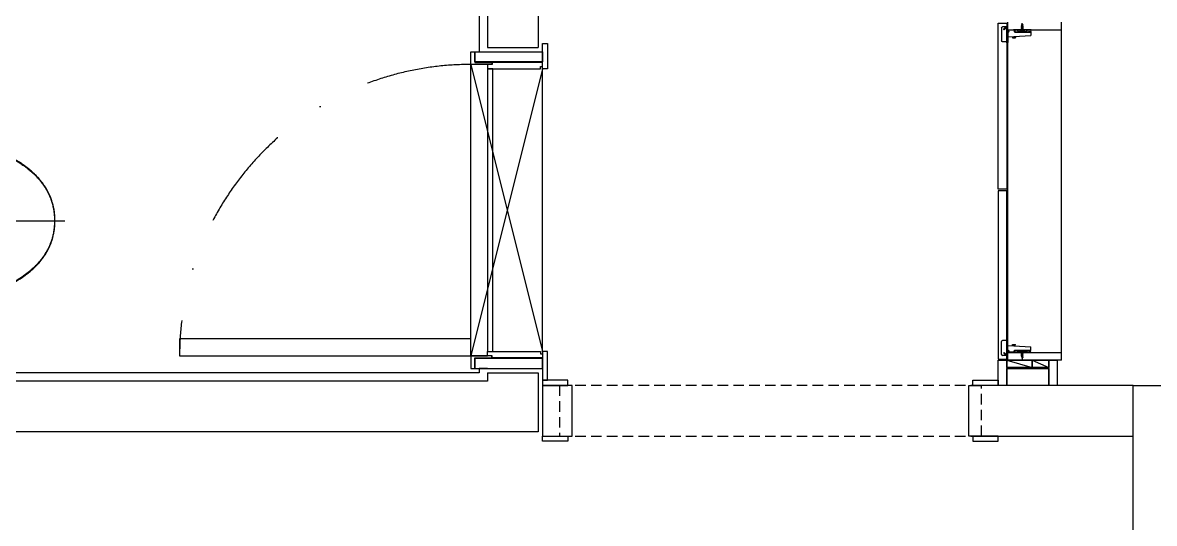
# Model space of a CAD drawing. Header units: millimetres. Extents: x -33000 to 294000, y 0 to 42408.
# Drawn here: x 57304 to 59986, y 13028 to 14214 of the extents above; entities that cross this region are included whole.
import ezdxf

# ---------------------------------------------------------------- set-up
doc = ezdxf.new("R2010")
doc.units = ezdxf.units.MM
doc.header["$LTSCALE"] = 50
for name, pattern in [('( Hidden )', [0.375, 0.25, -0.125]), ('DASHDOT', [22, 20, -1, 0, -1]), ('DASHDOTX2', [2, 1, -0.5, 0, -0.5])]:
    doc.linetypes.add(name, pattern=pattern)
doc.layers.add('arch', color=8, linetype='Continuous')

msp = doc.modelspace()

# ---------------------------------------------------------------- linework, layer by layer
at = {"layer": 'arch'}
for p, q in [((58406.2, 15674.6), (58406.2, 14154.6)), ((58386.2, 15654.6), (58386.2, 14144.6)), ((58526.2, 15064.6), (58526.2, 14154.6)), ((59638.2, 14214.6), (59638.2, 13414.6)), ((59766.2, 13414.6), (59766.2, 14214.6)), ((59616.2, 13819.2), (59616.2, 14212.6)), ((59616.2, 14212.6), (59636.2, 14212.6)), ((59624.2, 14201.6), (59624.2, 14170.6)), ((59636.2, 14203.6), (59626.2, 14203.6)), ((59629.6, 14198.7), (59632.7, 14201.8)), ((59631, 14197.2), (59634.1, 14200.4)), ((59636.2, 14212.6), (59636.2, 13819.2)), ((59636.2, 14165.6), (59636.2, 14203.6)), ((59636.2, 14190.6), (59637.7, 14190.6)), ((59638, 14194.4), (59636.5, 14190.6)), ((59638.2, 14196.6), (59766.2, 14196.6)), ((59638.2, 13432.6), (59638.2, 14196.6)), ((59638.7, 14189.6), (59638.7, 14166.6)), ((59653.8, 14195.6), (59639.9, 14195.6)), ((59655.2, 14196.6), (59652.2, 14196.6)), ((59652.2, 14196.6), (59652.2, 14195.6)), ((59694.2, 14196.6), (59653.2, 14196.6)), ((59653.8, 14195.6), (59653.8, 14193.1)), ((59655.8, 14195.6), (59655.8, 14192.7)), ((59655.8, 14191.1), (59693.6, 14191.1)), ((59656.3, 14192.1), (59688.1, 14192.1)), ((59661.8, 14195.1), (59661.8, 14195.6)), ((59664.3, 14193.1), (59682.1, 14193.1)), ((59668.3, 14195.1), (59668.3, 14194.7)), ((59668.8, 14195.6), (59677.6, 14195.6)), ((59668.8, 14194.2), (59677.6, 14194.2)), ((59670.9, 14195.6), (59671.6, 14196.7)), ((59675.2, 14206.6), (59671.2, 14205.8)), ((59671.2, 14205.8), (59671.6, 14206)), ((59671.6, 14205.4), (59671.2, 14205.8)), ((59675.2, 14204.3), (59671.2, 14203.5)), ((59671.2, 14203.5), (59671.6, 14203.7)), ((59671.6, 14203.1), (59671.2, 14203.5)), ((59675.2, 14201.9), (59671.2, 14201.1)), ((59671.2, 14201.1), (59671.6, 14201.4)), ((59671.6, 14200.7), (59671.2, 14201.1)), ((59675.2, 14199.6), (59671.2, 14198.8)), ((59671.2, 14198.8), (59671.6, 14199.1)), ((59671.6, 14198.4), (59671.2, 14198.8)), ((59671.6, 14206), (59672.2, 14207.9)), ((59674.9, 14207), (59671.6, 14206)), ((59674.9, 14206.3), (59671.6, 14205.4)), ((59671.6, 14205.4), (59671.6, 14203.7)), ((59674.9, 14204.7), (59671.6, 14203.7)), ((59674.9, 14204), (59671.6, 14203.1)), ((59671.6, 14203.1), (59671.6, 14201.4)), ((59674.9, 14202.3), (59671.6, 14201.4)), ((59674.9, 14201.7), (59671.6, 14200.7)), ((59671.6, 14200.7), (59671.6, 14199.1)), ((59674.9, 14200), (59671.6, 14199.1)), ((59674.9, 14199.4), (59671.6, 14198.4)), ((59671.6, 14198.4), (59671.6, 14196.7)), ((59674.9, 14197.7), (59671.6, 14196.7)), ((59675.2, 14197.3), (59671.6, 14196.7)), ((59671.6, 14196.7), (59674.9, 14197)), ((59674.5, 14208.7), (59671.9, 14208.3)), ((59671.9, 14208.3), (59672.2, 14208.5)), ((59672.2, 14207.9), (59671.9, 14208.3)), ((59674.2, 14209.1), (59672.2, 14208.5)), ((59674.2, 14208.5), (59672.2, 14207.9)), ((59672.5, 14208.6), (59673.2, 14210.6)), ((59673.9, 14209), (59673.2, 14210.6)), ((59674.2, 14209.1), (59674.5, 14208.7)), ((59674.5, 14208.7), (59674.2, 14208.5)), ((59674.9, 14207), (59674.2, 14208.5)), ((59674.9, 14207), (59675.2, 14206.6)), ((59675.2, 14206.6), (59674.9, 14206.3)), ((59674.9, 14206.3), (59674.9, 14204.7)), ((59674.9, 14204.7), (59675.2, 14204.3)), ((59675.2, 14204.3), (59674.9, 14204)), ((59674.9, 14204), (59674.9, 14202.3)), ((59674.9, 14202.3), (59675.2, 14201.9)), ((59675.2, 14201.9), (59674.9, 14201.7)), ((59674.9, 14201.7), (59674.9, 14200)), ((59674.9, 14200), (59675.2, 14199.6)), ((59675.2, 14199.6), (59674.9, 14199.4)), ((59674.9, 14199.4), (59674.9, 14197.7)), ((59674.9, 14197.7), (59675.2, 14197.3)), ((59675.2, 14197.3), (59674.9, 14197)), ((59674.9, 14197), (59674.9, 14196.7)), ((59675.5, 14195.6), (59674.9, 14196.7)), ((59678.1, 14195.1), (59678.1, 14194.7)), ((59684.6, 14195.1), (59684.6, 14195.6)), ((59689.3, 14193.5), (59688.8, 14192.7)), ((59689.3, 14193.5), (59691.9, 14193.1)), ((59693.2, 14195.6), (59692.6, 14192.8)), ((59693.6, 14191.1), (59693.6, 14184)), ((59636.2, 14168.6), (59626.2, 14168.6)), ((59636.2, 14165.6), (59637.7, 14165.6)), ((59639.8, 14180), (59638.7, 14180.8)), ((59639.8, 14180), (59693.1, 14183.5)), ((59649.7, 14180.7), (59649.9, 14177.7)), ((59649.8, 14179.7), (59656.7, 14180.1)), ((59649.8, 14178.7), (59656.8, 14179.1)), ((59649.9, 14177.7), (59652.9, 14177.9)), ((59652.9, 14178.4), (59652.9, 14177.9)), ((59652.9, 14178.4), (59653.8, 14178.4)), ((59653.8, 14178.4), (59653.9, 14177.9)), ((59653.9, 14177.9), (59656.9, 14178.1)), ((59656.7, 14181.1), (59656.9, 14178.1)), ((58406.2, 14154.6), (58526.2, 14154.6)), ((58406.2, 14114.6), (58366.2, 14114.6)), ((58366.2, 13424.6), (58366.2, 14114.6)), ((58366.2, 14114.6), (58536.2, 13434.6)), ((58536.2, 14104.6), (58366.2, 13424.6)), ((58406.2, 14104.6), (58406.2, 13434.6)), ((58418.2, 14104.6), (58406.2, 14104.6)), ((58418.2, 13434.6), (58418.2, 14104.6)), ((58536.2, 13434.6), (58536.2, 14104.6)), ((59636.2, 13819.2), (59616.2, 13819.2)), ((59616.2, 13815.2), (59616.2, 13416.6)), ((59636.2, 13815.2), (59616.2, 13815.2)), ((59636.2, 13416.6), (59636.2, 13815.2)), ((59636.2, 13463.6), (59637.7, 13463.6)), ((59636.2, 13463.6), (59636.2, 13425.6)), ((59624.2, 13427.6), (59624.2, 13458.6)), ((59636.2, 13460.6), (59626.2, 13460.6)), ((59636.2, 13438.6), (59637.7, 13438.6)), ((59638, 13434.9), (59636.5, 13438.6)), ((59638.7, 13439.6), (59638.7, 13462.6)), ((59639.8, 13449.2), (59638.7, 13448.5)), ((59639.8, 13449.2), (59693.1, 13445.8)), ((59649.7, 13448.6), (59649.9, 13451.6)), ((59649.8, 13450.6), (59656.8, 13450.1)), ((59649.8, 13449.6), (59656.7, 13449.1)), ((59649.9, 13451.6), (59652.9, 13451.4)), ((59652.9, 13450.9), (59652.9, 13451.4)), ((59652.9, 13450.9), (59653.8, 13450.8)), ((59653.8, 13450.8), (59653.9, 13451.3)), ((59653.9, 13451.3), (59656.9, 13451.1)), ((59655.8, 13438.1), (59693.6, 13438.1)), ((59655.8, 13433.6), (59655.8, 13436.6)), ((59656.3, 13437.1), (59688.1, 13437.1)), ((59656.7, 13448.1), (59656.9, 13451.1)), ((59689.3, 13435.8), (59688.8, 13436.6)), ((59693.6, 13438.2), (59693.6, 13445.3)), ((58366.2, 13424.6), (58406.2, 13424.6)), ((58406.2, 13434.6), (58418.2, 13434.6)), ((59616.2, 13416.6), (59636.2, 13416.6)), ((59636.2, 13414.6), (59616.2, 13414.6)), ((59616.2, 13414.6), (59636.2, 13414.6)), ((59616.2, 13354.6), (59616.2, 13414.6)), ((59636.2, 13425.6), (59626.2, 13425.6)), ((59629.6, 13430.6), (59632.7, 13427.5)), ((59631, 13432), (59634.1, 13428.9)), ((59636.2, 13396.6), (59636.2, 13414.6)), ((59636.2, 13414.6), (59696.8, 13414.6)), ((59636.2, 13414.6), (59696.8, 13396.6)), ((59636.2, 13414.6), (59636.2, 13354.6)), ((59638.2, 13432.6), (59766.2, 13432.6)), ((59766.2, 13414.6), (59638.2, 13414.6)), ((59653.8, 13433.6), (59639.9, 13433.6)), ((59652.2, 13432.6), (59652.2, 13433.6)), ((59655.2, 13432.6), (59652.2, 13432.6)), ((59694.2, 13432.6), (59653.2, 13432.6)), ((59653.8, 13433.6), (59653.8, 13436.1)), ((59661.8, 13434.1), (59661.8, 13433.6)), ((59664.3, 13436.1), (59682.1, 13436.1)), ((59668.3, 13434.1), (59668.3, 13434.5)), ((59668.8, 13435), (59677.6, 13435)), ((59668.8, 13433.6), (59677.6, 13433.6)), ((59670.9, 13433.6), (59671.6, 13432.6)), ((59671.6, 13430.9), (59671.2, 13430.5)), ((59671.2, 13430.5), (59671.6, 13430.2)), ((59675.2, 13429.7), (59671.2, 13430.5)), ((59671.6, 13428.6), (59671.2, 13428.2)), ((59671.2, 13428.2), (59671.6, 13427.9)), ((59675.2, 13427.3), (59671.2, 13428.2)), ((59671.6, 13426.2), (59671.2, 13425.8)), ((59671.2, 13425.8), (59671.6, 13425.5)), ((59675.2, 13425), (59671.2, 13425.8)), ((59671.6, 13423.9), (59671.2, 13423.5)), ((59671.2, 13423.5), (59671.6, 13423.2)), ((59675.2, 13422.7), (59671.2, 13423.5)), ((59674.9, 13431.6), (59671.6, 13432.6)), ((59671.6, 13430.9), (59671.6, 13432.6)), ((59671.6, 13432.6), (59674.9, 13432.3)), ((59675.2, 13432), (59671.6, 13432.6)), ((59674.9, 13429.9), (59671.6, 13430.9)), ((59674.9, 13429.2), (59671.6, 13430.2)), ((59671.6, 13428.6), (59671.6, 13430.2)), ((59674.9, 13427.6), (59671.6, 13428.6)), ((59674.9, 13426.9), (59671.6, 13427.9)), ((59671.6, 13426.2), (59671.6, 13427.9)), ((59674.9, 13425.2), (59671.6, 13426.2)), ((59674.9, 13424.6), (59671.6, 13425.5)), ((59671.6, 13423.9), (59671.6, 13425.5)), ((59674.9, 13422.9), (59671.6, 13423.9)), ((59674.9, 13422.3), (59671.6, 13423.2)), ((59671.6, 13423.2), (59672.2, 13421.4)), ((59672.2, 13421.4), (59671.9, 13421)), ((59671.9, 13421), (59672.2, 13420.7)), ((59674.5, 13420.6), (59671.9, 13421)), ((59674.2, 13420.8), (59672.2, 13421.4)), ((59674.2, 13420.2), (59672.2, 13420.7)), ((59672.5, 13420.7), (59673.2, 13418.6)), ((59673.9, 13420.2), (59673.2, 13418.6)), ((59674.9, 13422.3), (59674.2, 13420.8)), ((59674.5, 13420.6), (59674.2, 13420.8)), ((59674.2, 13420.2), (59674.5, 13420.6)), ((59675.5, 13433.6), (59674.9, 13432.6)), ((59674.9, 13432.3), (59674.9, 13432.6)), ((59675.2, 13432), (59674.9, 13432.3)), ((59674.9, 13431.6), (59675.2, 13432)), ((59674.9, 13429.9), (59674.9, 13431.6)), ((59675.2, 13429.7), (59674.9, 13429.9)), ((59674.9, 13429.2), (59675.2, 13429.7)), ((59674.9, 13427.6), (59674.9, 13429.2)), ((59675.2, 13427.3), (59674.9, 13427.6)), ((59674.9, 13426.9), (59675.2, 13427.3)), ((59674.9, 13425.2), (59674.9, 13426.9)), ((59675.2, 13425), (59674.9, 13425.2)), ((59674.9, 13424.6), (59675.2, 13425)), ((59674.9, 13422.9), (59674.9, 13424.6)), ((59675.2, 13422.7), (59674.9, 13422.9)), ((59674.9, 13422.3), (59675.2, 13422.7)), ((59678.1, 13434.1), (59678.1, 13434.5)), ((59684.6, 13434.1), (59684.6, 13433.6)), ((59689.3, 13435.8), (59691.9, 13436.2)), ((59693.2, 13433.6), (59692.6, 13436.4)), ((59696.8, 13414.6), (59696.8, 13396.6)), ((59696.8, 13396.6), (59696.8, 13414.6)), ((59696.8, 13414.6), (59736.2, 13414.6)), ((59696.8, 13414.6), (59736.2, 13396.6)), ((59736.2, 13354.6), (59736.2, 13414.6)), ((59736.2, 13414.6), (59756.2, 13414.6)), ((59736.2, 13414.6), (59736.2, 13396.6)), ((59756.2, 13414.6), (59756.2, 13354.6)), ((58386.2, 13384.6), (56666.2, 13384.6)), ((58386.2, 13394.6), (58386.2, 13384.6)), ((58406.2, 13394.6), (58386.2, 13394.6)), ((58406.2, 13384.6), (58406.2, 13364.6)), ((58406.2, 13384.6), (58526.2, 13384.6)), ((58526.2, 13384.6), (58526.2, 13244.6)), ((59696.8, 13396.6), (59636.2, 13396.6)), ((59636.2, 13354.6), (59636.2, 13394.6)), ((59636.2, 13394.6), (59736.2, 13394.6)), ((59736.2, 13396.6), (59696.8, 13396.6)), ((59736.2, 13394.6), (59736.2, 13354.6)), ((58406.2, 13364.6), (56646.2, 13364.6)), ((58536.2, 13366.6), (58536.2, 13354.6)), ((58596.2, 13366.6), (58536.2, 13366.6)), ((58596.2, 13354.6), (58596.2, 13366.6)), ((59556.2, 13354.6), (59556.2, 13366.6)), ((59556.2, 13366.6), (59616.2, 13366.6)), ((59616.2, 13366.6), (59616.2, 13354.6)), ((59736.2, 13354.6), (59736.2, 13372.6)), ((58576.2, 13354.6), (58536.2, 13354.6)), ((58536.2, 13354.6), (58536.2, 13234.6)), ((58536.2, 13354.6), (58596.2, 13354.6)), ((58606.2, 13354.6), (58576.2, 13354.6)), ((58606.2, 13234.6), (58606.2, 13354.6)), ((59546.2, 13234.6), (59546.2, 13354.6)), ((59546.2, 13354.6), (59576.2, 13354.6)), ((59616.2, 13354.6), (59556.2, 13354.6)), ((59936.2, 13354.6), (59576.2, 13354.6)), ((59636.2, 13354.6), (59616.2, 13354.6)), ((59736.2, 13354.6), (59636.2, 13354.6)), ((59756.2, 13354.6), (59736.2, 13354.6)), ((59936.2, 13234.6), (59936.2, 13354.6)), ((59936.2, 13354.6), (60076.2, 13354.6)), ((59936.2, 9634.6), (59936.2, 13354.6)), ((58526.2, 13244.6), (56026.2, 13244.6)), ((58536.2, 13234.6), (58576.2, 13234.6)), ((58536.2, 13222.6), (58536.2, 13234.6)), ((58536.2, 13234.6), (58596.2, 13234.6)), ((58596.2, 13222.6), (58536.2, 13222.6)), ((58576.2, 13234.6), (58606.2, 13234.6)), ((58596.2, 13234.6), (58596.2, 13222.6)), ((59576.2, 13234.6), (59546.2, 13234.6)), ((59616.2, 13234.6), (59556.2, 13234.6)), ((59556.2, 13234.6), (59556.2, 13222.6)), ((59556.2, 13222.6), (59616.2, 13222.6)), ((59576.2, 13234.6), (59936.2, 13234.6)), ((59616.2, 13222.6), (59616.2, 13234.6))]:
    msp.add_line(p, q, dxfattribs=at)
at = {"layer": 'arch', "linetype": 'Continuous'}
for p, q in [((59653.2, 14195.6), (59652.2, 14196.6)), ((59652.8, 14195.6), (59652.2, 14196.2)), ((59652.3, 14195.6), (59652.2, 14195.7)), ((59653.7, 14195.6), (59652.7, 14196.6)), ((59654.1, 14195.6), (59653.1, 14196.6)), ((59654.6, 14195.6), (59653.6, 14196.6)), ((59655, 14195.6), (59654, 14196.6)), ((59655.4, 14195.6), (59654.4, 14196.6)), ((59655.9, 14195.6), (59654.9, 14196.6)), ((59656.3, 14195.6), (59655.3, 14196.6)), ((59656.8, 14195.6), (59655.8, 14196.6)), ((59657.2, 14195.6), (59656.2, 14196.6)), ((59657.7, 14195.6), (59656.7, 14196.6)), ((59658.1, 14195.6), (59657.1, 14196.6)), ((59658.6, 14195.6), (59657.6, 14196.6)), ((59659, 14195.6), (59658, 14196.6)), ((59659.5, 14195.6), (59658.5, 14196.6)), ((59659.9, 14195.6), (59658.9, 14196.6)), ((59660.4, 14195.6), (59659.4, 14196.6)), ((59660.8, 14195.6), (59659.8, 14196.6)), ((59661.3, 14195.6), (59660.3, 14196.6)), ((59661.7, 14195.6), (59660.7, 14196.6)), ((59662.2, 14195.6), (59661.2, 14196.6)), ((59662.6, 14195.6), (59661.6, 14196.6)), ((59663.1, 14195.6), (59662.1, 14196.6)), ((59663.5, 14195.6), (59662.5, 14196.6)), ((59664, 14195.6), (59663, 14196.6)), ((59664.4, 14195.6), (59663.4, 14196.6)), ((59664.9, 14195.6), (59663.9, 14196.6)), ((59665.3, 14195.6), (59664.3, 14196.6)), ((59665.8, 14195.6), (59664.8, 14196.6)), ((59666.2, 14195.6), (59665.2, 14196.6)), ((59666.7, 14195.6), (59665.7, 14196.6)), ((59667.1, 14195.6), (59666.1, 14196.6)), ((59667.6, 14195.6), (59666.6, 14196.6)), ((59668, 14195.6), (59667, 14196.6)), ((59668.5, 14195.6), (59667.5, 14196.6)), ((59668.9, 14195.6), (59667.9, 14196.6)), ((59669.4, 14195.6), (59668.4, 14196.6)), ((59669.8, 14195.6), (59668.8, 14196.6)), ((59670.3, 14195.6), (59669.3, 14196.6)), ((59670.7, 14195.6), (59669.7, 14196.6)), ((59671.2, 14195.6), (59670.2, 14196.6)), ((59671.6, 14195.6), (59670.6, 14196.6)), ((59672.1, 14195.6), (59671.1, 14196.6)), ((59672.5, 14195.6), (59671.5, 14196.6)), ((59673, 14195.6), (59672, 14196.6)), ((59673.2, 14195.8), (59672.4, 14196.6)), ((59673.2, 14196.3), (59672.9, 14196.6)), ((59673.9, 14195.6), (59673.2, 14196.3)), ((59673.4, 14195.6), (59673.2, 14195.8)), ((59674.3, 14195.6), (59673.3, 14196.6)), ((59674.8, 14195.6), (59673.8, 14196.6)), ((59675.2, 14195.6), (59674.2, 14196.6)), ((59675.7, 14195.6), (59674.7, 14196.6)), ((59676.1, 14195.6), (59675.1, 14196.6)), ((59676.6, 14195.6), (59675.6, 14196.6)), ((59677, 14195.6), (59676, 14196.6)), ((59677.5, 14195.6), (59676.5, 14196.6)), ((59677.9, 14195.6), (59676.9, 14196.6)), ((59678.3, 14195.6), (59677.3, 14196.6)), ((59678.8, 14195.6), (59677.8, 14196.6)), ((59679.2, 14195.6), (59678.2, 14196.6)), ((59679.7, 14195.6), (59678.7, 14196.6)), ((59680.1, 14195.6), (59679.1, 14196.6)), ((59680.6, 14195.6), (59679.6, 14196.6)), ((59681, 14195.6), (59680, 14196.6)), ((59681.5, 14195.6), (59680.5, 14196.6)), ((59681.9, 14195.6), (59680.9, 14196.6)), ((59682.4, 14195.6), (59681.4, 14196.6)), ((59682.8, 14195.6), (59681.8, 14196.6)), ((59683.3, 14195.6), (59682.3, 14196.6)), ((59683.7, 14195.6), (59682.7, 14196.6)), ((59684.2, 14195.6), (59683.2, 14196.6)), ((59684.6, 14195.6), (59683.6, 14196.6)), ((59685.1, 14195.6), (59684.1, 14196.6)), ((59685.5, 14195.6), (59684.5, 14196.6)), ((59686, 14195.6), (59685, 14196.6)), ((59686.4, 14195.6), (59685.4, 14196.6)), ((59686.9, 14195.6), (59685.9, 14196.6)), ((59687.3, 14195.6), (59686.3, 14196.6)), ((59687.8, 14195.6), (59686.8, 14196.6)), ((59688.2, 14195.6), (59687.2, 14196.6)), ((59688.7, 14195.6), (59687.7, 14196.6)), ((59689.1, 14195.6), (59688.1, 14196.6)), ((59689.6, 14195.6), (59688.6, 14196.6)), ((59690, 14195.6), (59689, 14196.6)), ((59690.5, 14195.6), (59689.5, 14196.6)), ((59690.9, 14195.6), (59689.9, 14196.6)), ((59691.4, 14195.6), (59690.4, 14196.6)), ((59691.8, 14195.6), (59690.8, 14196.6)), ((59692.3, 14195.6), (59691.3, 14196.6)), ((59692.7, 14195.6), (59691.7, 14196.6)), ((59693.2, 14195.6), (59692.2, 14196.6)), ((59693.6, 14195.6), (59692.6, 14196.6)), ((59694, 14195.7), (59693.1, 14196.6)), ((59694.2, 14196), (59693.5, 14196.6)), ((59694.2, 14196.4), (59694, 14196.6)), ((59652.2, 13433.3), (59652.5, 13433.6)), ((59652.2, 13432.9), (59652.9, 13433.6)), ((59652.4, 13432.6), (59653.4, 13433.6)), ((59652.8, 13432.6), (59653.8, 13433.6)), ((59653.3, 13432.6), (59654.3, 13433.6)), ((59653.7, 13432.6), (59654.7, 13433.6)), ((59654.2, 13432.6), (59655.2, 13433.6)), ((59654.6, 13432.6), (59655.6, 13433.6)), ((59655.1, 13432.6), (59656.1, 13433.6)), ((59655.5, 13432.6), (59656.5, 13433.6)), ((59656, 13432.6), (59657, 13433.6)), ((59656.4, 13432.6), (59657.4, 13433.6)), ((59656.9, 13432.6), (59657.9, 13433.6)), ((59657.3, 13432.6), (59658.3, 13433.6)), ((59657.8, 13432.6), (59658.8, 13433.6)), ((59658.2, 13432.6), (59659.2, 13433.6)), ((59658.7, 13432.6), (59659.7, 13433.6)), ((59659.1, 13432.6), (59660.1, 13433.6)), ((59659.6, 13432.6), (59660.6, 13433.6)), ((59660, 13432.6), (59661, 13433.6)), ((59660.5, 13432.6), (59661.5, 13433.6)), ((59660.9, 13432.6), (59661.9, 13433.6)), ((59661.4, 13432.6), (59662.4, 13433.6)), ((59661.8, 13432.6), (59662.8, 13433.6)), ((59662.3, 13432.6), (59663.3, 13433.6)), ((59662.7, 13432.6), (59663.7, 13433.6)), ((59663.2, 13432.6), (59664.2, 13433.6)), ((59663.6, 13432.6), (59664.6, 13433.6)), ((59664.1, 13432.6), (59665.1, 13433.6)), ((59664.5, 13432.6), (59665.5, 13433.6)), ((59665, 13432.6), (59666, 13433.6)), ((59665.4, 13432.6), (59666.4, 13433.6)), ((59665.9, 13432.6), (59666.9, 13433.6)), ((59666.3, 13432.6), (59667.3, 13433.6)), ((59666.8, 13432.6), (59667.8, 13433.6)), ((59667.2, 13432.6), (59668.2, 13433.6)), ((59667.7, 13432.6), (59668.7, 13433.6)), ((59668.1, 13432.6), (59669.1, 13433.6)), ((59668.6, 13432.6), (59669.6, 13433.6)), ((59669, 13432.6), (59670, 13433.6)), ((59669.5, 13432.6), (59670.5, 13433.6)), ((59669.9, 13432.6), (59670.9, 13433.6)), ((59670.4, 13432.6), (59671.4, 13433.6)), ((59670.8, 13432.6), (59671.8, 13433.6)), ((59671.3, 13432.6), (59672.3, 13433.6)), ((59671.7, 13432.6), (59672.7, 13433.6)), ((59672.2, 13432.6), (59673.2, 13433.6)), ((59672.6, 13432.6), (59673.2, 13433.2)), ((59673, 13432.6), (59673.2, 13432.8)), ((59673.2, 13433.2), (59673.6, 13433.6)), ((59673.2, 13432.8), (59674, 13433.6)), ((59673.5, 13432.6), (59674.5, 13433.6)), ((59673.9, 13432.6), (59674.9, 13433.6)), ((59674.4, 13432.6), (59675.4, 13433.6)), ((59674.8, 13432.6), (59675.8, 13433.6)), ((59675.3, 13432.6), (59676.3, 13433.6)), ((59675.7, 13432.6), (59676.7, 13433.6)), ((59676.2, 13432.6), (59677.2, 13433.6)), ((59676.6, 13432.6), (59677.6, 13433.6)), ((59677.1, 13432.6), (59678.1, 13433.6)), ((59677.5, 13432.6), (59678.5, 13433.6)), ((59678, 13432.6), (59679, 13433.6)), ((59678.4, 13432.6), (59679.4, 13433.6)), ((59678.9, 13432.6), (59679.9, 13433.6)), ((59679.3, 13432.6), (59680.3, 13433.6)), ((59679.8, 13432.6), (59680.8, 13433.6)), ((59680.2, 13432.6), (59681.2, 13433.6)), ((59680.7, 13432.6), (59681.7, 13433.6)), ((59681.1, 13432.6), (59682.1, 13433.6)), ((59681.6, 13432.6), (59682.6, 13433.6)), ((59682, 13432.6), (59683, 13433.6)), ((59682.5, 13432.6), (59683.5, 13433.6)), ((59682.9, 13432.6), (59683.9, 13433.6)), ((59683.4, 13432.6), (59684.4, 13433.6)), ((59683.8, 13432.6), (59684.8, 13433.6)), ((59684.3, 13432.6), (59685.3, 13433.6)), ((59684.7, 13432.6), (59685.7, 13433.6)), ((59685.2, 13432.6), (59686.2, 13433.6)), ((59685.6, 13432.6), (59686.6, 13433.6)), ((59686.1, 13432.6), (59687.1, 13433.6)), ((59686.5, 13432.6), (59687.5, 13433.6)), ((59687, 13432.6), (59688, 13433.6)), ((59687.4, 13432.6), (59688.4, 13433.6)), ((59687.9, 13432.6), (59688.9, 13433.6)), ((59688.3, 13432.6), (59689.3, 13433.6)), ((59688.8, 13432.6), (59689.8, 13433.6)), ((59689.2, 13432.6), (59690.2, 13433.6)), ((59689.7, 13432.6), (59690.7, 13433.6)), ((59690.1, 13432.6), (59691.1, 13433.6)), ((59690.6, 13432.6), (59691.6, 13433.6)), ((59691, 13432.6), (59692, 13433.6)), ((59691.5, 13432.6), (59692.5, 13433.6)), ((59691.9, 13432.6), (59692.9, 13433.6)), ((59692.4, 13432.6), (59693.4, 13433.6)), ((59692.8, 13432.6), (59693.8, 13433.6)), ((59693.3, 13432.6), (59694.1, 13433.5)), ((59693.7, 13432.6), (59694.2, 13433.1)), ((59694.2, 13432.6), (59694.2, 13432.7))]:
    msp.add_line(p, q, dxfattribs=at)
at = {"layer": 'arch', "lineweight": 0}
for p, q in [((59652.2, 14195.6), (59693.7, 14195.6)), ((59694.2, 14196.1), (59694.2, 14196.6)), ((59652.2, 13433.6), (59693.7, 13433.6)), ((59694.2, 13433.1), (59694.2, 13432.6))]:
    msp.add_line(p, q, dxfattribs=at)
at = {"layer": 'arch', "ltscale": 0.2}
for p, q in [((59673.2, 14192.6), (59673.2, 14212.7)), ((59673.2, 13436.7), (59673.2, 13416.6))]:
    msp.add_line(p, q, dxfattribs=at)
at = {"layer": 'arch', "linetype": 'Continuous', "ltscale": 4}
for p, q in [((58536.2, 14104.6), (58536.2, 14164.6)), ((58536.2, 14164.6), (58548.2, 14164.6)), ((58548.2, 14164.6), (58548.2, 14104.6)), ((58366.2, 14144.6), (58376.2, 14144.6)), ((58366.2, 14114.6), (58366.2, 14144.6)), ((58376.2, 14144.6), (58376.2, 14119.6)), ((58376.2, 14120.6), (58376.2, 14144.6)), ((58376.2, 14144.6), (58536.2, 14144.6)), ((58536.2, 14144.6), (58536.2, 14120.6)), ((58416.2, 14114.6), (58366.2, 14114.6)), ((58536.2, 14120.6), (58376.2, 14120.6)), ((58376.2, 14119.6), (58416.2, 14119.6)), ((58406.2, 14114.6), (58406.2, 14104.6)), ((58417.2, 14114.6), (58406.2, 14114.6)), ((58416.2, 14119.6), (58416.2, 14114.6)), ((58536.2, 14119.6), (58417.2, 14119.6)), ((58417.2, 14119.6), (58417.2, 14114.6)), ((58531.2, 14104.6), (58531.2, 14109.6)), ((58531.2, 14109.6), (58536.2, 14109.6)), ((58536.2, 14109.6), (58536.2, 14119.6)), ((58406.2, 14104.6), (58531.2, 14104.6)), ((58548.2, 14104.6), (58536.2, 14104.6)), ((58366.2, 13464.6), (57676.2, 13464.6)), ((57676.2, 13464.6), (57676.2, 13424.6)), ((58366.2, 13424.6), (58366.2, 13464.6)), ((57676.2, 13424.6), (58366.2, 13424.6)), ((58416.2, 13424.6), (58366.2, 13424.6)), ((58366.2, 13424.6), (58366.2, 13394.6)), ((58376.2, 13394.6), (58376.2, 13419.6)), ((58376.2, 13419.6), (58416.2, 13419.6)), ((58536.2, 13418.6), (58376.2, 13418.6)), ((58376.2, 13418.6), (58376.2, 13394.6)), ((58406.2, 13424.6), (58406.2, 13434.6)), ((58406.2, 13434.6), (58531.2, 13434.6)), ((58417.2, 13424.6), (58406.2, 13424.6)), ((58416.2, 13419.6), (58416.2, 13424.6)), ((58417.2, 13419.6), (58417.2, 13424.6)), ((58536.2, 13419.6), (58417.2, 13419.6)), ((58531.2, 13434.6), (58531.2, 13429.6)), ((58531.2, 13429.6), (58536.2, 13429.6)), ((58548.2, 13434.6), (58536.2, 13434.6)), ((58536.2, 13434.6), (58536.2, 13366.6)), ((58536.2, 13429.6), (58536.2, 13419.6)), ((58536.2, 13394.6), (58536.2, 13418.6)), ((58548.2, 13366.6), (58548.2, 13434.6)), ((58366.2, 13394.6), (58376.2, 13394.6)), ((58376.2, 13394.6), (58536.2, 13394.6)), ((58536.2, 13366.6), (58548.2, 13366.6))]:
    msp.add_line(p, q, dxfattribs=at)
at = {"layer": 'arch', "linetype": 'DASHDOT'}
msp.add_line((56676.2, 13744.6), (57404.3, 13744.6), dxfattribs=at)
at = {"layer": 'arch', "linetype": '( Hidden )', "ltscale": 2}
for p, q in [((59576.2, 13354.6), (58576.2, 13354.6)), ((58576.2, 13354.6), (58576.2, 13234.6)), ((59576.2, 13234.6), (59576.2, 13354.6)), ((58576.2, 13234.6), (59576.2, 13234.6))]:
    msp.add_line(p, q, dxfattribs=at)
at = {"layer": 'arch', "linetype": 'DASHDOTX2', "ltscale": 5}
msp.add_arc((58366.2, 13424.6), 690, 90, 180, dxfattribs=at)
at = {"layer": 'arch', "extrusion": (0, 0, -1)}
for centre, major_axis, start_param, end_param in [((59626.2, 14201.6, 0), (1.41, 1.41), 3.926991, 5.497787), ((59630.3, 14198, 0), (0.707, 0.707), 1.570796, 4.712389), ((59633.4, 14201.1, 0), (0.707, 0.707), 4.712389, 7.853982), ((59637.7, 14189.6, 0), (0.707, 0.707), 5.497787, 7.068583), ((59639.9, 14193.6, 0), (1.41, 1.41), 4.319071, 5.497787), ((59640.4, 14192.8, 0), (1.06, -1.06), 3.926991, 10.210176), ((59640.4, 14192.8, 0), (0.354, -0.354), 3.926991, 10.210176), ((59655.8, 14193.1, 0), (1.41, -1.41), 0.785398, 2.356194), ((59656.3, 14192.7, 0), (0.382, -0.382), 0.785398, 2.356194), ((59664.2, 14195.6, 0), (1.75, 1.75), 2.329331, 3.73254), ((59668.8, 14195.1, 0), (0.354, -0.354), 2.356194, 3.926991), ((59668.8, 14194.7, 0), (0.354, -0.354), 0.785398, 2.356194), ((59673.2, 14207.1, 0), (9.53, 9.53), 2.054959, 2.65743), ((59677.6, 14195.1, 0), (0.354, 0.354), 5.497787, 7.068583), ((59677.6, 14194.7, 0), (0.354, 0.354), 0.785398, 2.356194), ((59682.2, 14195.6, 0), (1.75, -1.75), -0.590947, 0.812262), ((59687.9, 14193.1, 0), (0.707, 0.707), 1.264126, 2.150912), ((59691.6, 14191.1, 0), (1.41, -1.41), 4.095624, 5.497787), ((59626.2, 14170.6, 0), (1.41, -1.41), 0.785398, 2.356194), ((59637.7, 14166.6, 0), (0.707, -0.707), -0.785398, 0.785398), ((59693.1, 14184, 0), (0.354, 0.354), 0.785398, 2.291943)]:
    msp.add_ellipse(centre, major_axis=major_axis, ratio=1, start_param=start_param, end_param=end_param, dxfattribs=at)
at = {"layer": 'arch', "lineweight": 0, "extrusion": (0, 0, -1)}
msp.add_ellipse((59693.7, 14196.1, 0), major_axis=(0.354, -0.354), ratio=1, start_param=-0.785398, end_param=0.785398, dxfattribs=at)
at = {"layer": 'arch', "linetype": 'Continuous', "extrusion": (0, 0, -1)}
msp.add_ellipse((57379.8, 13744.6, 0), major_axis=(-1, 0), ratio=0.000004, start_param=2.932153, end_param=4.694936, dxfattribs=at)
at = {"layer": 'arch'}
for centre, major_axis, start_param, end_param in [((59637.7, 13462.6, 0), (0.707, 0.707), -0.785398, 0.785398), ((59626.2, 13458.6, 0), (1.41, 1.41), 0.785398, 2.356194), ((59637.7, 13439.6, 0), (0.707, -0.707), 5.497787, 7.068583), ((59640.4, 13436.4, 0), (1.06, 1.06), 3.926991, 10.210176), ((59640.4, 13436.4, 0), (0.354, 0.354), 3.926991, 10.210176), ((59655.8, 13436.1, 0), (1.41, 1.41), 0.785398, 2.356194), ((59656.3, 13436.6, 0), (0.382, 0.382), 0.785398, 2.356194), ((59687.9, 13436.2, 0), (0.707, -0.707), 1.264126, 2.150912), ((59691.6, 13438.2, 0), (1.41, 1.41), 4.095624, 5.497787), ((59693.1, 13445.3, 0), (0.354, -0.354), 0.785398, 2.291943), ((59626.2, 13427.6, 0), (1.41, -1.41), 3.926991, 5.497787), ((59630.3, 13431.3, 0), (0.707, -0.707), 1.570796, 4.712389), ((59633.4, 13428.2, 0), (0.707, -0.707), 4.712389, 7.853982), ((59639.9, 13435.6, 0), (1.41, -1.41), 4.319071, 5.497787), ((59664.2, 13433.7, 0), (1.75, -1.75), 2.329331, 3.73254), ((59668.8, 13434.5, 0), (0.354, 0.354), 0.785398, 2.356194), ((59668.8, 13434.1, 0), (0.354, 0.354), 2.356194, 3.926991), ((59673.2, 13422.2, 0), (9.53, -9.53), 2.054959, 2.65743), ((59677.6, 13434.5, 0), (0.354, -0.354), 0.785398, 2.356194), ((59677.6, 13434.1, 0), (0.354, -0.354), 5.497787, 7.068583), ((59682.2, 13433.7, 0), (1.75, 1.75), -0.590947, 0.812262)]:
    msp.add_ellipse(centre, major_axis=major_axis, ratio=1, start_param=start_param, end_param=end_param, dxfattribs=at)
at = {"layer": 'arch', "lineweight": 0}
msp.add_ellipse((59693.7, 13433.1, 0), major_axis=(0.354, 0.354), ratio=1, start_param=-0.785398, end_param=0.785398, dxfattribs=at)
at = {"layer": 'arch', "linetype": 'Continuous'}
for points, knots in [([(57136.5, 13934.2, 0), (57150.5, 13932, 0), (57164.3, 13929.6, 0), (57181.5, 13925.9, 0), (57185, 13925.2, 0), (57191.8, 13923.6, 0), (57195.3, 13922.7, 0), (57202.1, 13921, 0), (57205.5, 13920.1, 0), (57209.7, 13919, 0), (57211, 13918.6, 0), (57212.3, 13918.2, 0), (57213.1, 13918, 0), (57213.6, 13917.9, 0), (57215.7, 13917.3, 0), (57217.4, 13916.8, 0), (57225.8, 13914.2, 0), (57232.5, 13912, 0), (57242.4, 13908.4, 0), (57245.7, 13907.2, 0), (57252.2, 13904.6, 0), (57255.4, 13903.3, 0), (57261.9, 13900.5, 0), (57265.1, 13899, 0), (57271.4, 13896, 0), (57274.5, 13894.5, 0), (57280.8, 13891.2, 0), (57283.9, 13889.5, 0), (57287.3, 13887.5, 0), (57287.7, 13887.3, 0), (57288.5, 13886.9, 0), (57289.6, 13886.2, 0), (57292.3, 13884.6, 0), (57294.5, 13883.2, 0), (57299, 13880.4, 0), (57301.9, 13878.5, 0), (57307.7, 13874.5, 0), (57310.6, 13872.4, 0), (57316.1, 13868.1, 0), (57318.9, 13865.9, 0), (57324.3, 13861.4, 0), (57326.9, 13859, 0), (57329.8, 13856.3, 0), (57330.2, 13856, 0), (57330.8, 13855.4, 0), (57331.1, 13855.1, 0), (57332.1, 13854.2, 0), (57332.7, 13853.6, 0), (57334.6, 13851.7, 0), (57335.8, 13850.5, 0), (57339.5, 13846.6, 0), (57341.9, 13844, 0), (57344.8, 13840.6, 0), (57345.5, 13839.8, 0), (57346.2, 13838.9, 0), (57346.5, 13838.6, 0), (57346.6, 13838.4, 0), (57347, 13837.9, 0), (57348.4, 13836.2, 0), (57350.8, 13833, 0), (57353.9, 13828.8, 0), (57355.8, 13825.9, 0), (57357.7, 13822.9, 0), (57359.6, 13819.9, 0), (57362.2, 13815.4, 0), (57364.6, 13810.8, 0), (57366.1, 13807.6, 0), (57367.6, 13804.4, 0), (57369, 13801.2, 0), (57370.3, 13797.9, 0), (57371, 13795.8, 0), (57371.2, 13795.4, 0), (57371.4, 13794.8, 0), (57371.5, 13794.6, 0), (57371.6, 13794.1, 0), (57372, 13793.1, 0), (57372.4, 13792.1, 0), (57373.2, 13789.5, 0), (57373.7, 13787.8, 0), (57374.7, 13784.5, 0), (57375.1, 13782.8, 0), (57376, 13779.4, 0), (57376.7, 13776, 0), (57377.7, 13770.8, 0), (57378.2, 13767.4, 0), (57378.7, 13763.9, 0), (57379.1, 13760.4, 0), (57379.5, 13755.2, 0), (57379.8, 13749.9, 0), (57379.8, 13746.4, 0), (57379.8, 13744.6, 0)], [0, 0, 0, 0, 0.125, 0.125, 0.15625, 0.15625, 0.1875, 0.1875, 0.21875, 0.21875, 0.226563, 0.230469, 0.230469, 0.234375, 0.234375, 0.25, 0.25, 0.3125, 0.3125, 0.34375, 0.34375, 0.375, 0.375, 0.40625, 0.40625, 0.4375, 0.4375, 0.46875, 0.46875, 0.472656, 0.472656, 0.476563, 0.484375, 0.5, 0.5, 0.53125, 0.53125, 0.5625, 0.5625, 0.59375, 0.59375, 0.625, 0.625, 0.628906, 0.628906, 0.632813, 0.632813, 0.640625, 0.640625, 0.65625, 0.65625, 0.6875, 0.6875, 0.695313, 0.697266, 0.697266, 0.699219, 0.699219, 0.703125, 0.71875, 0.734375, 0.75, 0.75, 0.765625, 0.78125, 0.796875, 0.8125, 0.8125, 0.828125, 0.84375, 0.84375, 0.847656, 0.847656, 0.849609, 0.849609, 0.851563, 0.859375, 0.859375, 0.875, 0.875, 0.890625, 0.890625, 0.90625, 0.921875, 0.9375, 0.9375, 0.953125, 0.96875, 0.984375, 1, 1, 1, 1]), ([(57380.8, 13744.6, 0), (57380.8, 13746.4, 0), (57380.8, 13749.9, 0), (57380.5, 13755.2, 0), (57380.1, 13760.5, 0), (57379.7, 13764, 0), (57379.2, 13767.4, 0), (57378.7, 13770.9, 0), (57377.7, 13776.1, 0), (57376.9, 13779.5, 0), (57376.1, 13782.9, 0), (57375.6, 13784.6, 0), (57374.7, 13788, 0), (57374.1, 13789.7, 0), (57373.3, 13792.2, 0), (57373, 13793.1, 0), (57372.7, 13794.1, 0), (57372.6, 13794.3, 0), (57372.5, 13794.8, 0), (57372.4, 13795, 0), (57372.2, 13795.6, 0), (57372, 13796, 0), (57371.2, 13798.1, 0), (57370, 13801.4, 0), (57368.6, 13804.6, 0), (57367.1, 13807.8, 0), (57365.6, 13811, 0), (57363.1, 13815.7, 0), (57360.5, 13820.2, 0), (57358.7, 13823.2, 0), (57355.8, 13827.7, 0), (57353.8, 13830.6, 0), (57350.7, 13834.8, 0), (57349.6, 13836.2, 0), (57348.2, 13838, 0), (57347.9, 13838.3, 0), (57347.5, 13838.8, 0), (57347.4, 13839, 0), (57347.1, 13839.3, 0), (57347, 13839.5, 0), (57346.3, 13840.4, 0), (57345.7, 13841.1, 0), (57344, 13843.1, 0), (57342.8, 13844.4, 0), (57341.3, 13846.1, 0), (57340.7, 13846.7, 0), (57339.5, 13848, 0), (57338.6, 13849, 0), (57336.8, 13850.9, 0), (57335.5, 13852.2, 0), (57333.6, 13854.1, 0), (57333, 13854.7, 0), (57332, 13855.6, 0), (57331.7, 13855.9, 0), (57331, 13856.5, 0), (57330.7, 13856.8, 0), (57327.8, 13859.6, 0), (57325.2, 13861.9, 0), (57319.8, 13866.5, 0), (57317, 13868.7, 0), (57311.4, 13873, 0), (57308.6, 13875.1, 0), (57302.8, 13879.1, 0), (57299.8, 13881.1, 0), (57295.3, 13883.9, 0), (57293.8, 13884.8, 0), (57291.5, 13886.2, 0), (57290.4, 13886.9, 0), (57289.3, 13887.6, 0), (57288.5, 13888, 0), (57288.1, 13888.2, 0), (57284.6, 13890.2, 0), (57281.5, 13891.9, 0), (57275.3, 13895.2, 0), (57272.1, 13896.8, 0), (57265.8, 13899.8, 0), (57262.6, 13901.3, 0), (57256.1, 13904.1, 0), (57252.8, 13905.4, 0), (57246.3, 13908, 0), (57243, 13909.3, 0), (57233.1, 13912.9, 0), (57226.4, 13915.1, 0), (57217.9, 13917.6, 0), (57216.2, 13918.1, 0), (57214.1, 13918.8, 0), (57213.7, 13918.9, 0), (57212.8, 13919.1, 0), (57212.4, 13919.2, 0), (57211.1, 13919.6, 0), (57210.3, 13919.8, 0), (57206, 13921, 0), (57202.6, 13921.9, 0), (57198.3, 13923, 0), (57197.4, 13923.2, 0), (57195.7, 13923.7, 0), (57194.8, 13923.9, 0), (57192.2, 13924.5, 0), (57190.5, 13924.9, 0), (57185.4, 13926.1, 0), (57181.9, 13926.9, 0), (57171.5, 13929.1, 0), (57164.6, 13930.4, 0), (57150.6, 13932.9, 0), (57143.7, 13934.1, 0), (57136.7, 13935.2, 0)], [0, 0, 0, 0, 0.015625, 0.03125, 0.046875, 0.0625, 0.0625, 0.078125, 0.09375, 0.109375, 0.109375, 0.125, 0.125, 0.140625, 0.140625, 0.148437, 0.148437, 0.150391, 0.150391, 0.152344, 0.152344, 0.15625, 0.15625, 0.171875, 0.1875, 0.1875, 0.203125, 0.21875, 0.234375, 0.25, 0.25, 0.28125, 0.28125, 0.296875, 0.296875, 0.300781, 0.300781, 0.302734, 0.302734, 0.304687, 0.304687, 0.3125, 0.3125, 0.328125, 0.328125, 0.332031, 0.335937, 0.34375, 0.34375, 0.359375, 0.359375, 0.367187, 0.367187, 0.371094, 0.371094, 0.375, 0.375, 0.40625, 0.40625, 0.4375, 0.4375, 0.46875, 0.46875, 0.5, 0.5, 0.515625, 0.515625, 0.523437, 0.527344, 0.527344, 0.53125, 0.53125, 0.5625, 0.5625, 0.59375, 0.59375, 0.625, 0.625, 0.65625, 0.65625, 0.6875, 0.6875, 0.75, 0.75, 0.765625, 0.765625, 0.769531, 0.769531, 0.773437, 0.773437, 0.78125, 0.78125, 0.8125, 0.8125, 0.820312, 0.820312, 0.828125, 0.828125, 0.84375, 0.84375, 0.875, 0.875, 0.9375, 0.9375, 1, 1, 1, 1]), ([(57379.8, 13744.6, 0), (57379.8, 13742.8, 0), (57379.8, 13739.3, 0), (57379.5, 13734, 0), (57379.1, 13728.7, 0), (57378.7, 13725.2, 0), (57378.2, 13721.8, 0), (57377.7, 13718.3, 0), (57376.7, 13713.1, 0), (57375.5, 13708, 0), (57374.6, 13704.6, 0), (57373.7, 13701.2, 0), (57373.1, 13699.5, 0), (57372.3, 13697, 0), (57372, 13696.1, 0), (57371.7, 13695.1, 0), (57371.6, 13694.9, 0), (57371.4, 13694.4, 0), (57371.4, 13694.2, 0), (57371.1, 13693.6, 0), (57371, 13693.2, 0), (57370.2, 13691.1, 0), (57369.6, 13689.5, 0), (57368.2, 13686.2, 0), (57367.5, 13684.6, 0), (57366, 13681.4, 0), (57364.5, 13678.2, 0), (57362, 13673.5, 0), (57360.3, 13670.5, 0), (57358.5, 13667.5, 0), (57357.6, 13666, 0), (57355.6, 13663.1, 0), (57353.7, 13660.1, 0), (57350.6, 13655.8, 0), (57348.4, 13653, 0), (57347.2, 13651.5, 0), (57347, 13651.3, 0), (57346.7, 13651, 0), (57346.6, 13650.8, 0), (57346.2, 13650.3, 0), (57345.3, 13649.2, 0), (57344.5, 13648.2, 0), (57341.6, 13644.9, 0), (57339.2, 13642.2, 0), (57335.5, 13638.4, 0), (57334.2, 13637.1, 0), (57332.7, 13635.6, 0), (57332.2, 13635.1, 0), (57331.7, 13634.7, 0), (57331.4, 13634.4, 0), (57331.2, 13634.2, 0), (57330.4, 13633.4, 0), (57329.8, 13632.8, 0), (57326.5, 13629.8, 0), (57323.9, 13627.5, 0), (57318.5, 13622.9, 0), (57315.7, 13620.7, 0), (57310.1, 13616.5, 0), (57307.3, 13614.4, 0), (57301.5, 13610.4, 0), (57298.6, 13608.5, 0), (57292.6, 13604.8, 0), (57289.6, 13603, 0), (57283.5, 13599.5, 0), (57280.4, 13597.8, 0), (57275.7, 13595.4, 0), (57273.3, 13594.2, 0), (57270.8, 13592.9, 0), (57269.8, 13592.4, 0), (57269.4, 13592.2, 0), (57269.2, 13592.1, 0), (57268.6, 13591.8, 0), (57265, 13590.1, 0), (57261.3, 13588.5, 0), (57254.9, 13585.7, 0), (57251.6, 13584.4, 0), (57245.1, 13581.8, 0), (57241.8, 13580.5, 0), (57235.2, 13578.2, 0), (57231.9, 13577, 0), (57225.3, 13574.9, 0), (57221.9, 13573.8, 0), (57211.9, 13570.8, 0), (57205.2, 13569, 0), (57191.6, 13565.5, 0), (57184.8, 13564, 0), (57171.1, 13561.1, 0), (57164.2, 13559.7, 0), (57150.4, 13557.3, 0), (57143.5, 13556.1, 0), (57136.5, 13555, 0)], [0, 0, 0, 0, 0.015625, 0.03125, 0.046875, 0.0625, 0.0625, 0.078125, 0.09375, 0.109375, 0.125, 0.125, 0.140625, 0.140625, 0.148438, 0.148438, 0.150391, 0.150391, 0.152344, 0.152344, 0.15625, 0.15625, 0.171875, 0.171875, 0.1875, 0.1875, 0.203125, 0.21875, 0.234375, 0.234375, 0.25, 0.25, 0.265625, 0.28125, 0.296875, 0.296875, 0.298828, 0.298828, 0.300781, 0.300781, 0.304688, 0.3125, 0.3125, 0.34375, 0.34375, 0.359375, 0.359375, 0.363281, 0.365234, 0.365234, 0.367188, 0.367188, 0.375, 0.375, 0.40625, 0.40625, 0.4375, 0.4375, 0.46875, 0.46875, 0.5, 0.5, 0.53125, 0.53125, 0.5625, 0.5625, 0.578125, 0.585938, 0.587891, 0.587891, 0.589844, 0.589844, 0.59375, 0.625, 0.625, 0.65625, 0.65625, 0.6875, 0.6875, 0.71875, 0.71875, 0.75, 0.75, 0.8125, 0.8125, 0.875, 0.875, 0.9375, 0.9375, 1, 1, 1, 1]), ([(57136.7, 13554.1, 0), (57143.6, 13555.1, 0), (57150.6, 13556.3, 0), (57164.4, 13558.8, 0), (57171.3, 13560.1, 0), (57185, 13563, 0), (57191.9, 13564.6, 0), (57205.5, 13568, 0), (57212.2, 13569.9, 0), (57222.3, 13572.9, 0), (57225.6, 13573.9, 0), (57232.3, 13576.1, 0), (57235.6, 13577.3, 0), (57242.2, 13579.6, 0), (57245.5, 13580.9, 0), (57252, 13583.4, 0), (57255.3, 13584.8, 0), (57261.8, 13587.6, 0), (57265, 13589, 0), (57268.6, 13590.8, 0), (57269, 13590.9, 0), (57269.8, 13591.3, 0), (57270.2, 13591.5, 0), (57271.4, 13592.1, 0), (57272.2, 13592.5, 0), (57274.6, 13593.7, 0), (57276.2, 13594.5, 0), (57278.1, 13595.5, 0), (57278.5, 13595.7, 0), (57279.3, 13596.1, 0), (57279.7, 13596.3, 0), (57280.9, 13597, 0), (57283.2, 13598.2, 0), (57285.6, 13599.5, 0), (57290.2, 13602.2, 0), (57293.2, 13604, 0), (57299.2, 13607.8, 0), (57302.2, 13609.7, 0), (57306.6, 13612.8, 0), (57308, 13613.8, 0), (57309.8, 13615.1, 0), (57310.2, 13615.4, 0), (57310.9, 13615.9, 0), (57311.2, 13616.1, 0), (57312.3, 13616.9, 0), (57315.9, 13619.6, 0), (57319.3, 13622.4, 0), (57324.8, 13627, 0), (57327.4, 13629.3, 0), (57330.3, 13632, 0), (57330.7, 13632.3, 0), (57331.3, 13632.9, 0), (57331.6, 13633.3, 0), (57332.6, 13634.2, 0), (57333.2, 13634.8, 0), (57335.2, 13636.7, 0), (57336.4, 13637.9, 0), (57340.1, 13641.8, 0), (57342.5, 13644.4, 0), (57345.4, 13647.8, 0), (57346.2, 13648.8, 0), (57347.1, 13649.8, 0), (57347.6, 13650.5, 0), (57347.9, 13650.9, 0), (57349.3, 13652.6, 0), (57351.5, 13655.4, 0), (57354.6, 13659.7, 0), (57356.5, 13662.6, 0), (57358.4, 13665.6, 0), (57359.4, 13667.1, 0), (57361.2, 13670.1, 0), (57362.9, 13673.1, 0), (57365.4, 13677.8, 0), (57366.9, 13680.9, 0), (57368.4, 13684.1, 0), (57369.1, 13685.8, 0), (57370.4, 13689, 0), (57371.1, 13690.7, 0), (57371.8, 13692.7, 0), (57372, 13693.2, 0), (57372.3, 13694, 0), (57372.4, 13694.4, 0), (57372.9, 13695.7, 0), (57373.3, 13696.9, 0), (57373.7, 13698.2, 0), (57374, 13699.1, 0), (57374.1, 13699.5, 0), (57374.5, 13700.8, 0), (57374.8, 13701.6, 0), (57375.5, 13704.2, 0), (57376, 13705.9, 0), (57376.8, 13709.4, 0), (57377.6, 13712.8, 0), (57378.3, 13716.3, 0), (57378.6, 13718.3, 0), (57378.7, 13718.5, 0), (57378.7, 13718.9, 0), (57378.8, 13719.2, 0), (57378.9, 13719.8, 0), (57379.1, 13721.1, 0), (57379.5, 13724.2, 0), (57380.1, 13728.6, 0), (57380.5, 13733.9, 0), (57380.8, 13739.3, 0), (57380.8, 13742.8, 0), (57380.8, 13744.6, 0)], [0, 0, 0, 0, 0.0625, 0.0625, 0.125, 0.125, 0.1875, 0.1875, 0.25, 0.25, 0.28125, 0.28125, 0.3125, 0.3125, 0.34375, 0.34375, 0.375, 0.375, 0.40625, 0.40625, 0.410156, 0.410156, 0.414063, 0.414063, 0.421875, 0.421875, 0.4375, 0.4375, 0.441406, 0.441406, 0.445313, 0.445313, 0.453125, 0.46875, 0.46875, 0.5, 0.5, 0.53125, 0.53125, 0.546875, 0.546875, 0.550781, 0.550781, 0.554688, 0.554688, 0.5625, 0.59375, 0.59375, 0.625, 0.625, 0.628906, 0.628906, 0.632813, 0.632813, 0.640625, 0.640625, 0.65625, 0.65625, 0.6875, 0.6875, 0.695313, 0.699219, 0.699219, 0.703125, 0.703125, 0.71875, 0.734375, 0.75, 0.75, 0.765625, 0.765625, 0.78125, 0.796875, 0.8125, 0.8125, 0.828125, 0.828125, 0.84375, 0.84375, 0.847656, 0.847656, 0.851563, 0.851563, 0.859375, 0.863281, 0.863281, 0.867188, 0.867188, 0.875, 0.875, 0.890625, 0.890625, 0.90625, 0.921875, 0.921875, 0.923828, 0.923828, 0.925781, 0.925781, 0.929688, 0.9375, 0.953125, 0.96875, 0.984375, 1, 1, 1, 1])]:
    msp.add_open_spline(points, degree=3, knots=knots, dxfattribs=at)

doc.saveas('drawing.dxf')
